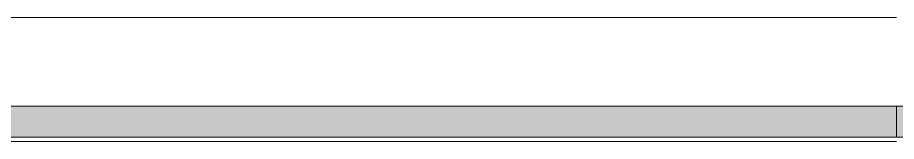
# Model space of a CAD drawing. Header units: millimetres. Extents: x 155927 to 295199, y -4084 to 97293.
# Drawn here: x 163980 to 164691, y 15108 to 15208 of the extents above; entities that cross this region are included whole.
import ezdxf

# ---------------------------------------------------------------- set-up
doc = ezdxf.new("R2010")
doc.units = ezdxf.units.MM
doc.header["$MEASUREMENT"] = 0
doc.layers.add('A-GLAZ-CURT', color=7, linetype='CONTINUOUS', lineweight=9)
doc.layers.add('A-GLAZ-CWMG', color=7, linetype='CONTINUOUS', lineweight=9)

msp = doc.modelspace()

# ---------------------------------------------------------------- hatches: boundary and pattern name
at = {"layer": 'A-GLAZ-CURT'}
for points in [[(164690.83, 15136.11), (163840.83, 15136.11), (163840.83, 15111.11), (164690.83, 15111.11)], [(165590.83, 15136.11), (164690.83, 15136.11), (164690.83, 15111.11), (165590.83, 15111.11)]]:
    msp.add_hatch(color=256, dxfattribs=at).paths.add_polyline_path(points, flags=0)

# ---------------------------------------------------------------- linework, layer by layer
at = {"layer": 'A-GLAZ-CURT', "lineweight": 20}
for p, q in [((164690.83, 15136.11), (163840.83, 15136.11)), ((164690.83, 15111.11), (164690.83, 15136.11)), ((165590.83, 15136.11), (164690.83, 15136.11)), ((164690.83, 15136.11), (164690.83, 15111.11)), ((163840.83, 15111.11), (164690.83, 15111.11)), ((164690.83, 15111.11), (165590.83, 15111.11))]:
    msp.add_line(p, q, dxfattribs=at)
at = {"layer": 'A-GLAZ-CWMG'}
for p, q in [((164690.83, 15207.61), (163840.83, 15207.61)), ((164690.83, 15107.61), (163840.83, 15107.61))]:
    msp.add_line(p, q, dxfattribs=at)

doc.saveas('drawing.dxf')
